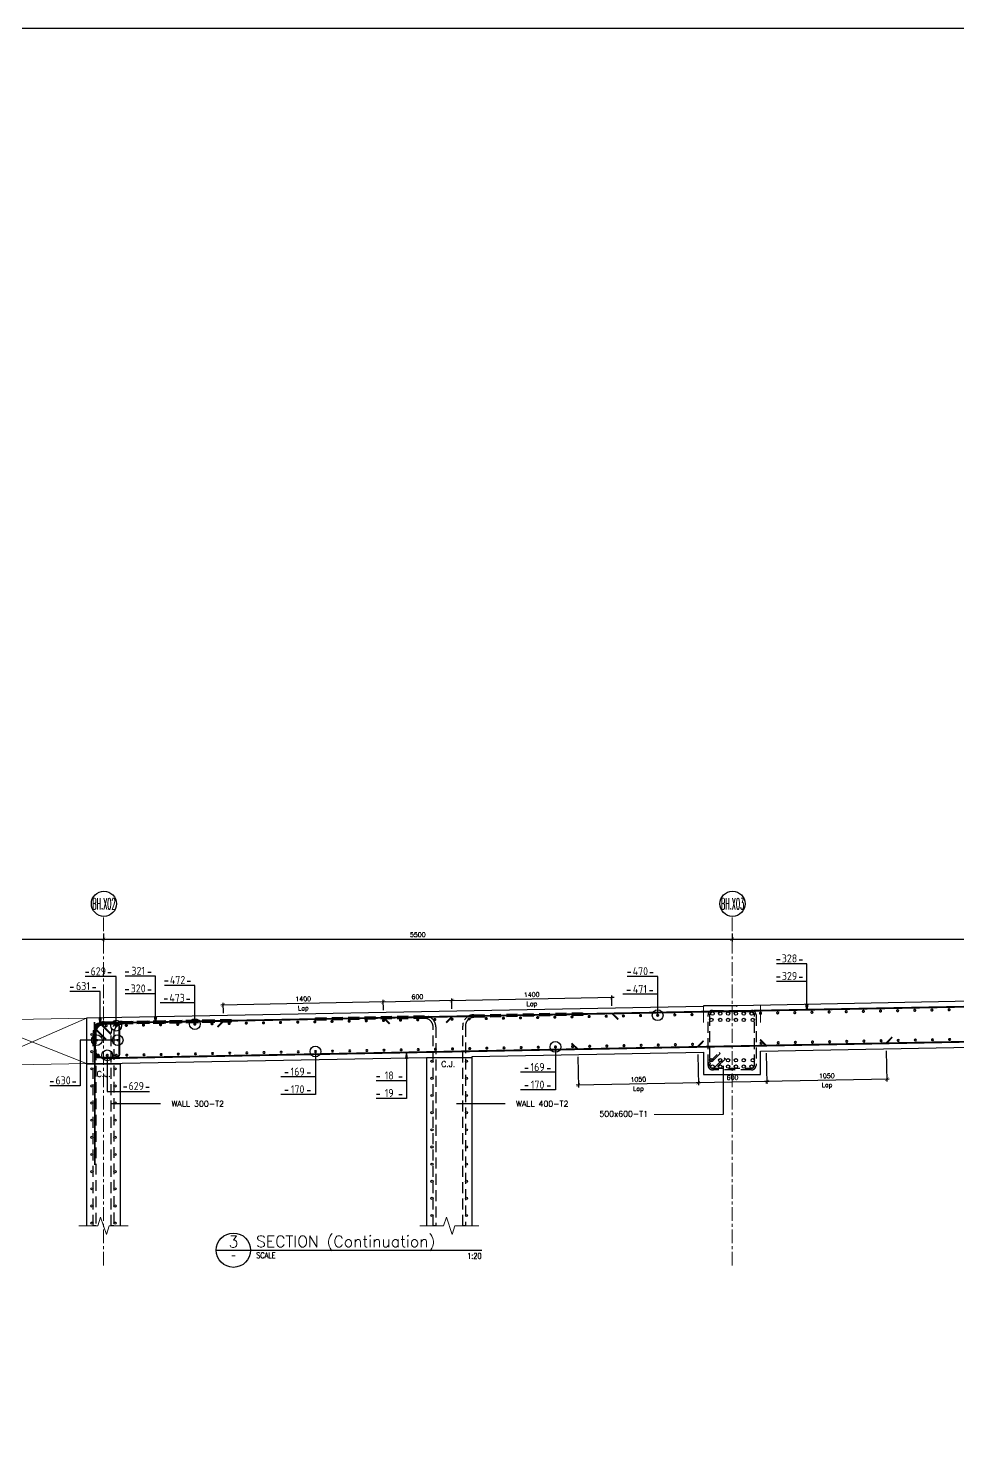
# Model space of a CAD drawing. Extents: x 660761725 to 1323371458, y 2734871439 to 5470067957.
# Drawn here: x 661385036 to 661393172, y 2734883720 to 2734896001 of the extents above; entities that cross this region are included whole.
import ezdxf
from ezdxf.enums import TextEntityAlignment as Align

# ---------------------------------------------------------------- set-up
doc = ezdxf.new("R2010")
doc.units = 0
doc.linetypes.add('AXES', pattern=[1.95, 1.2, -0.25, 0.25, -0.25])
doc.linetypes.add('Hidden', pattern=[714.375, 476.25, -238.125])
for name, color, linetype in [('_MECh-DIM', 7, 'Continuous'), ('S-ASSOCIATETEXT', 7, 'Continuous'), ('S-AXIS', 20, 'AXES'), ('S-RBAR-T12', 151, 'Continuous'), ('S-RBAR-T20', 10, 'Continuous'), ('S-RDIMO', 8, 'Continuous'), ('S-TXT', 3, 'Continuous'), ('S-TXT-B', 7, 'Continuous')]:
    doc.layers.add(name, color=color, linetype=linetype)
doc.layers.add('A-DETL', color=5, linetype='Continuous', lineweight=9, true_color=0x0000ff)
for name, color, linetype, lineweight in [('A-DETL-GENF', 7, 'Continuous', 9), ('A-ROOF', 7, 'Continuous', 15), ('I-WALL', 7, 'Continuous', 15), ('S-ARROW', 8, 'Continuous', 13), ('S-BEAM', 7, 'Continuous', 15), ('S-GRID', 7, 'Continuous', 9)]:
    doc.layers.add(name, color=color, linetype=linetype, lineweight=lineweight)
doc.layers.add('S-C.J', color=1, linetype='ZIGZAG', true_color=0xff0000)
doc.styles.add('ARMACAD', font='isocp.shx')
doc.styles.add('ROMANS', font='romans.shx')
doc.styles.add('ROMANT', font='romant')
doc.linetypes.add('ZIGZAG', pattern='A,0.0001,-0.2,[131,ltypeshp.shx,S=0.2,R=0,X=-0.2,Y=0],-0.4,[131,ltypeshp.shx,S=0.2,R=180,X=0.2,Y=0],-0.2', length=0.8001)
doc.dimstyles.new('S-DIMI-20', dxfattribs={"dimscale": 20, "dimtxt": 2, "dimasz": 1.5, "dimexe": 1, "dimexo": 1, "dimgap": 1, "dimtad": 1, "dimdec": 0, "dimzin": 12, "dimdsep": 46, "dimtxsty": 'ROMANS', "dimblk": 'ARCHTICK', "dimcen": 0.09, "dimdle": 1, "dimclrd": 8, "dimclre": 8, "dimclrt": 4, "dimadec": 0, "dimazin": 3, "dimtfac": 1, "dimtdec": 0, "dimtix": 1, "dimtmove": 1, "dimatfit": 3, "dimtolj": 1, "dimtzin": 0, "dimarcsym": 0})

# ---------------------------------------------------------------- blocks, each defined once
blk = doc.blocks.new('_ARCHTICK')
at = {"color": 0, "linetype": 'ByBlock', "const_width": 0.15}
blk.add_lwpolyline([(-0.5, -0.5), (0.5, 0.5)], dxfattribs=at)
blk = doc.blocks.new('*D1128')
at = {"layer": '_MECh-DIM', "color": 8, "lineweight": -2, "transparency": 16777216}
for p, q in [((661850342, 2734764672), (661855882, 2734764672)), ((661850362, 2734764723), (661850362, 2734764652)), ((661855862, 2734764723), (661855862, 2734764652))]:
    blk.add_line(p, q, dxfattribs=at)
at = {"layer": '_MECh-DIM', "color": 8, "lineweight": -2, "transparency": 16777216, "xscale": 30, "yscale": 30, "zscale": 30, "rotation": 180}
blk.add_blockref('_ARCHTICK', (661850362, 2734764672), dxfattribs=at)
at = {"layer": '_MECh-DIM', "color": 8, "lineweight": -2, "transparency": 16777216, "xscale": 30, "yscale": 30, "zscale": 30}
blk.add_blockref('_ARCHTICK', (661855862, 2734764672), dxfattribs=at)
at = {"layer": '_MECh-DIM', "color": 4, "transparency": 16777216, "insert": (661853112, 2734764712), "char_height": 40, "attachment_point": 5, "style": 'ROMANS'}
blk.add_mtext('\\A1;5500', dxfattribs=at)
blk = doc.blocks.new('*D1129')
at = {"layer": '_MECh-DIM', "color": 8, "lineweight": -2, "transparency": 16777216}
for p, q in [((661855842, 2734764672), (661861382, 2734764672)), ((661855862, 2734764723), (661855862, 2734764652)), ((661861362, 2734764723), (661861362, 2734764652))]:
    blk.add_line(p, q, dxfattribs=at)
at = {"layer": '_MECh-DIM', "color": 8, "lineweight": -2, "transparency": 16777216, "xscale": 30, "yscale": 30, "zscale": 30, "rotation": 180}
blk.add_blockref('_ARCHTICK', (661855862, 2734764672), dxfattribs=at)
at = {"layer": '_MECh-DIM', "color": 8, "lineweight": -2, "transparency": 16777216, "xscale": 30, "yscale": 30, "zscale": 30}
blk.add_blockref('_ARCHTICK', (661861362, 2734764672), dxfattribs=at)
at = {"layer": '_MECh-DIM', "color": 4, "transparency": 16777216, "insert": (661858612, 2734764712), "char_height": 40, "attachment_point": 5, "style": 'ROMANS'}
blk.add_mtext('\\A1;5500', dxfattribs=at)
blk = doc.blocks.new('*D1130')
at = {"layer": '_MECh-DIM', "color": 8, "lineweight": -2, "transparency": 16777216}
for p, q in [((661861342, 2734764672), (661865582, 2734764672)), ((661861362, 2734764723), (661861362, 2734764652)), ((661865562, 2734764723), (661865562, 2734764652))]:
    blk.add_line(p, q, dxfattribs=at)
at = {"layer": '_MECh-DIM', "color": 8, "lineweight": -2, "transparency": 16777216, "xscale": 30, "yscale": 30, "zscale": 30, "rotation": 180}
blk.add_blockref('_ARCHTICK', (661861362, 2734764672), dxfattribs=at)
at = {"layer": '_MECh-DIM', "color": 8, "lineweight": -2, "transparency": 16777216, "xscale": 30, "yscale": 30, "zscale": 30}
blk.add_blockref('_ARCHTICK', (661865562, 2734764672), dxfattribs=at)
at = {"layer": '_MECh-DIM', "color": 4, "transparency": 16777216, "insert": (661863462, 2734764712), "char_height": 40, "attachment_point": 5, "style": 'ROMANS'}
blk.add_mtext('\\A1;4200', dxfattribs=at)
blk = doc.blocks.new('*U1142')
at = {"layer": 'S-AXIS', "color": 3, "linetype": 'Continuous'}
blk.add_circle((0, 5.5), 5.5, dxfattribs=at)
at = {"layer": 'S-AXIS', "color": 3, "linetype": 'Continuous', "ltscale": 0.5, "style": 'ROMANT', "width": 0.4, "flags": 8}
blk.add_attdef('A', text='', height=5, dxfattribs=at).set_placement((0, 5.5), align=Align.MIDDLE_CENTER)
blk = doc.blocks.new('*U1132')
at = {"layer": 'S-TXT', "color": 2}
blk.add_line((-7.5, 0), (7.5, 0), dxfattribs=at)
at = {"layer": 'S-TXT'}
blk.add_circle((0, 0), 7.5, dxfattribs=at)
at = {"layer": 'S-TXT-B', "color": 3}
blk.add_line((7.5, 0), (108.71, 0), dxfattribs=at)
at = {"layer": 'S-TXT', "style": 'ROMANS', "width": 0.75}
blk.add_text('SCALE', height=2.5, dxfattribs=at).set_placement((10, -3.5))
at = {"layer": 'S-TXT', "color": 7, "style": 'ROMANT', "flags": 8}
blk.add_attdef('01', text='', height=5, dxfattribs=at).set_placement((0, 3.75), align=Align.MIDDLE)
blk.add_attdef('SECTION', text='', height=5, dxfattribs=at).set_placement((9.91, -0.17), align=Align.BOTTOM_LEFT)
at = {"layer": 'S-TXT', "style": 'ROMANS', "width": 0.7, "flags": 8}
blk.add_attdef('-', text='', height=2.25, dxfattribs=at).set_placement((0, -2.26), align=Align.MIDDLE)
at = {"layer": 'S-TXT', "style": 'ROMANS', "width": 0.75, "flags": 8}
blk.add_attdef('1:250', text='', height=2.5, dxfattribs=at).set_placement((108.52, -4.5), align=Align.BOTTOM_RIGHT)
blk = doc.blocks.new('*D1063')
at = {"layer": '_MECh-DIM', "color": 8, "lineweight": -2, "transparency": 16777216}
for p, q in [((661391495, 2734887033), (661391500, 2734886765)), ((661392545, 2734887053), (661392550, 2734886785)), ((661392570, 2734886806), (661391480, 2734886785))]:
    blk.add_line(p, q, dxfattribs=at)
at = {"layer": '_MECh-DIM', "color": 8, "lineweight": -2, "transparency": 16777216, "xscale": 30, "yscale": 30, "zscale": 30}
for p, rotation in [((661391500, 2734886785), 181.0919491057883), ((661392550, 2734886805), 1.091949105788315)]:
    blk.add_blockref('_ARCHTICK', p, dxfattribs=dict(at, rotation=rotation))
at = {"layer": '_MECh-DIM', "color": 4, "transparency": 16777216, "char_height": 40, "attachment_point": 5, "rotation": 1.0919, "style": 'ROMANS'}
for s, insert in [('\\A1;1050', (661392024, 2734886835)), ('\\A1;Lap', (661392026, 2734886749))]:
    blk.add_mtext(s, dxfattribs=dict(at, insert=insert))
blk = doc.blocks.new('*D1064')
at = {"layer": '_MECh-DIM', "color": 8, "lineweight": -2, "transparency": 16777216}
for p, q in [((661389846, 2734887001), (661389851, 2734886734)), ((661390896, 2734887021), (661390901, 2734886754)), ((661390920, 2734886774), (661389830, 2734886754))]:
    blk.add_line(p, q, dxfattribs=at)
at = {"layer": '_MECh-DIM', "color": 8, "lineweight": -2, "transparency": 16777216, "xscale": 30, "yscale": 30, "zscale": 30}
for p, rotation in [((661389850, 2734886754), 181.0919491057883), ((661390900, 2734886774), 1.091949105788315)]:
    blk.add_blockref('_ARCHTICK', p, dxfattribs=dict(at, rotation=rotation))
at = {"layer": '_MECh-DIM', "color": 4, "transparency": 16777216, "char_height": 40, "attachment_point": 5, "rotation": 1.0919, "style": 'ROMANS'}
for s, insert in [('\\A1;1050', (661390375, 2734886804)), ('\\A1;Lap', (661390376, 2734886717))]:
    blk.add_mtext(s, dxfattribs=dict(at, insert=insert))
blk = doc.blocks.new('*D1065')
at = {"layer": '_MECh-DIM', "color": 8, "lineweight": -2, "transparency": 16777216}
for p, q in [((661390896, 2734887021), (661390901, 2734886754)), ((661391495, 2734887033), (661391500, 2734886765)), ((661391520, 2734886786), (661390880, 2734886774))]:
    blk.add_line(p, q, dxfattribs=at)
at = {"layer": '_MECh-DIM', "color": 8, "lineweight": -2, "transparency": 16777216, "xscale": 30, "yscale": 30, "zscale": 30}
for p, rotation in [((661390900, 2734886774), 181.0919491057883), ((661391500, 2734886785), 1.091949105788315)]:
    blk.add_blockref('_ARCHTICK', p, dxfattribs=dict(at, rotation=rotation))
at = {"layer": '_MECh-DIM', "color": 4, "transparency": 16777216, "insert": (661391199, 2734886820), "char_height": 40, "attachment_point": 5, "rotation": 1.0919, "style": 'ROMANS'}
blk.add_mtext('\\A1;600', dxfattribs=at)
blk = doc.blocks.new('*D1072')
at = {"layer": '_MECh-DIM', "color": 8, "lineweight": -2, "transparency": 16777216}
for p, q in [((661390163, 2734887520), (661388723, 2734887492)), ((661388744, 2734887421), (661388743, 2734887513)), ((661390144, 2734887448), (661390142, 2734887539))]:
    blk.add_line(p, q, dxfattribs=at)
at = {"layer": '_MECh-DIM', "color": 8, "lineweight": -2, "transparency": 16777216, "xscale": 30, "yscale": 30, "zscale": 30}
for p, rotation in [((661388743, 2734887493), 181.0919307529886), ((661390143, 2734887519), 1.091930752988554)]:
    blk.add_blockref('_ARCHTICK', p, dxfattribs=dict(at, rotation=rotation))
at = {"layer": '_MECh-DIM', "color": 4, "transparency": 16777216, "char_height": 40, "attachment_point": 5, "rotation": 1.0919, "style": 'ROMANS'}
for s, insert in [('\\A1;1400', (661389442, 2734887546)), ('\\A1;Lap', (661389444, 2734887459))]:
    blk.add_mtext(s, dxfattribs=dict(at, insert=insert))
blk = doc.blocks.new('*D1073')
at = {"layer": '_MECh-DIM', "color": 8, "lineweight": -2, "transparency": 16777216}
for p, q in [((661388163, 2734887482), (661386723, 2734887454)), ((661386745, 2734887383), (661386743, 2734887475)), ((661388145, 2734887409), (661388143, 2734887501))]:
    blk.add_line(p, q, dxfattribs=at)
at = {"layer": '_MECh-DIM', "color": 8, "lineweight": -2, "transparency": 16777216, "xscale": 30, "yscale": 30, "zscale": 30}
for p, rotation in [((661386743, 2734887455), 181.0919307529886), ((661388143, 2734887481), 1.091930752988554)]:
    blk.add_blockref('_ARCHTICK', p, dxfattribs=dict(at, rotation=rotation))
at = {"layer": '_MECh-DIM', "color": 4, "transparency": 16777216, "char_height": 40, "attachment_point": 5, "rotation": 1.0919, "style": 'ROMANS'}
for s, insert in [('\\A1;1400', (661387443, 2734887508)), ('\\A1;Lap', (661387444, 2734887421))]:
    blk.add_mtext(s, dxfattribs=dict(at, insert=insert))
blk = doc.blocks.new('*D1074')
at = {"layer": '_MECh-DIM', "color": 8, "lineweight": -2, "transparency": 16777216}
for p, q in [((661388763, 2734887493), (661388123, 2734887481)), ((661388145, 2734887409), (661388143, 2734887501)), ((661388744, 2734887421), (661388743, 2734887513))]:
    blk.add_line(p, q, dxfattribs=at)
at = {"layer": '_MECh-DIM', "color": 8, "lineweight": -2, "transparency": 16777216, "xscale": 30, "yscale": 30, "zscale": 30}
for p, rotation in [((661388143, 2734887481), 181.0919307529886), ((661388743, 2734887493), 1.091930752988554)]:
    blk.add_blockref('_ARCHTICK', p, dxfattribs=dict(at, rotation=rotation))
at = {"layer": '_MECh-DIM', "color": 4, "transparency": 16777216, "insert": (661388442, 2734887527), "char_height": 40, "attachment_point": 5, "rotation": 1.0919, "style": 'ROMANS'}
blk.add_mtext('\\A1;600', dxfattribs=at)
blk = doc.blocks.new('CADF_02')
at = {"color": 0}
blk.add_lwpolyline([(0, 0), (2.5, -0.42), (2.5, 0.42)], close=True, dxfattribs=at)
blk = doc.blocks.new('cadf_11')
for p, q in [((-4.16, 1.17), (-5.64, 1.17)), ((4.16, 1.17), (5.64, 1.17))]:
    blk.add_line(p, q)
at = {"style": 'ARMACAD'}
for tag, p in [('$COM3', (-6.46, -2.82)), ('$COM4', (19.38, -2.81))]:
    blk.add_attdef(tag, text='', height=3.5, dxfattribs=at).set_placement(p, align=Align.BOTTOM_RIGHT)
blk.add_attdef('$REP', text='', height=3.5, dxfattribs=at).set_placement((0, 0), align=Align.CENTER)
blk = doc.blocks.new('Power is not my goal… it is but a means to weave the tale.')
at = {"layer": 'A-DETL', "color": 8, "linetype": 'Hidden'}
for p, q in [((661861111.5, 2734764079.3), (661861111.5, 2734764084.8)), ((661861111.5, 2734764084.8), (661861111.5, 2734764073.7)), ((661861402.4, 2734764090.4), (661861402.5, 2734764079.3))]:
    blk.add_line(p, q, dxfattribs=at)
at = {"layer": 'A-DETL', "color": 8}
for p, q in [((661861111.5, 2734764084.8), (661861111.5, 2734763944.8)), ((661861611.5, 2734763944.8), (661861611.5, 2734764094.4))]:
    blk.add_line(p, q, dxfattribs=at)
at = {"layer": 'A-DETL', "color": 8, "lineweight": 18}
for p, q in [((661854752.2, 2734763964.1), (661855712.2, 2734763980.9)), ((661854752.2, 2734763964.1), (661855712.2, 2734763583.7)), ((661855712.2, 2734763980.9), (661854760.9, 2734763567.1)), ((661855712.2, 2734763583.7), (661854760.9, 2734763567.1))]:
    blk.add_line(p, q, dxfattribs=at)
at = {"layer": 'A-DETL-GENF', "color": 8}
for p, q in [((661855837.2, 2734762239.5), (661855812.2, 2734762164.5)), ((661855887.2, 2734762089.5), (661855837.2, 2734762239.5)), ((661858862.2, 2734762239.5), (661858837.2, 2734762164.5)), ((661858912.2, 2734762089.5), (661858862.2, 2734762239.5)), ((661855812.2, 2734762164.5), (661855647.6, 2734762164.5)), ((661855912.2, 2734762164.5), (661855887.2, 2734762089.5)), ((661856076.7, 2734762164.5), (661855912.2, 2734762164.5)), ((661858837.2, 2734762164.5), (661858628.6, 2734762164.5)), ((661858937.2, 2734762164.5), (661858912.2, 2734762089.5)), ((661859145.8, 2734762164.5), (661858937.2, 2734762164.5))]:
    blk.add_line(p, q, dxfattribs=at)
at = {"layer": 'A-ROOF', "color": 8, "lineweight": 25}
for p, q in [((661869511.7, 2734764244.9), (661861402.4, 2734764090.4)), ((661861111.5, 2734764084.8), (661855712.2, 2734763981.9)), ((661855712.2, 2734763981.9), (661855712.2, 2734763581.4)), ((661861611.5, 2734763693.9), (661869511.7, 2734763844.5)), ((661859087.2, 2734763645.8), (661861111.5, 2734763684.4)), ((661855712.2, 2734763581.4), (661858687.2, 2734763638.2))]:
    blk.add_line(p, q, dxfattribs=at)
at = {"layer": 'I-WALL', "color": 8, "lineweight": 25}
for p, q in [((661856012.2, 2734763581.4), (661855712.2, 2734763581.4)), ((661855712.2, 2734763581.4), (661855712.2, 2734762164.5)), ((661856012.2, 2734762164.5), (661856012.2, 2734763581.4)), ((661858687.2, 2734763638.2), (661858687.2, 2734762164.5)), ((661859087.2, 2734762164.5), (661859087.2, 2734763645.8))]:
    blk.add_line(p, q, dxfattribs=at)
at = {"layer": 'S-ARROW'}
blk.add_lwpolyline([(661861284.7, 2734763138), (661860679.9, 2734763138)], dxfattribs=at)
at = {"layer": 'S-BEAM', "color": 8, "lineweight": 25}
for p, q in [((661861402.4, 2734764090.4), (661861111.5, 2734764090.4)), ((661861111.5, 2734764090.4), (661861111.5, 2734764084.8)), ((661861111.5, 2734763684.4), (661861111.5, 2734763489.8)), ((661861611.5, 2734763489.8), (661861611.5, 2734763693.9)), ((661861111.5, 2734763489.8), (661861611.5, 2734763489.8))]:
    blk.add_line(p, q, dxfattribs=at)
at = {"layer": 'S-C.J', "ltscale": 60}
for points in [[(661855712.2, 2734763581.4), (661856012.2, 2734763581.4)], [(661858687.2, 2734763638.2), (661859087.2, 2734763638.2)]]:
    blk.add_lwpolyline(points, dxfattribs=at)
at = {"layer": 'S-GRID', "color": 8, "linetype": 'AXES', "lineweight": 13, "ltscale": 100}
for p, q in [((661855862.2, 2734761817.2), (661855862.2, 2734764872.4)), ((661861362.2, 2734761817.2), (661861362.2, 2734764872.4))]:
    blk.add_line(p, q, dxfattribs=at)
ref = blk.add_blockref('*U1142', (661855865.8, 2734764872.4), dxfattribs=dict(at, xscale=20, yscale=20, zscale=20))
ref.add_attrib('A', 'BH.X02', dxfattribs={"layer": 'S-AXIS', "color": 3, "linetype": 'Continuous', "ltscale": 0.5, "height": 100, "style": 'ROMANT', "width": 0.4}).set_placement((661855865.8, 2734764982.4), align=Align.MIDDLE_CENTER)
ref = blk.add_blockref('*U1142', (661861365.8, 2734764872.4), dxfattribs=dict(at, xscale=20, yscale=20, zscale=20))
ref.add_attrib('A', 'BH.X03', dxfattribs={"layer": 'S-AXIS', "color": 3, "linetype": 'Continuous', "ltscale": 0.5, "height": 100, "style": 'ROMANT', "width": 0.4}).set_placement((661861365.8, 2734764982.4), align=Align.MIDDLE_CENTER)
at = {"layer": 'S-TXT'}
ref = blk.add_blockref('*U1132', (661856999.1, 2734761951.8), dxfattribs=dict(at, xscale=20, yscale=20, zscale=20))
ref.add_attrib('1:250', '1:20', dxfattribs={"height": 50, "style": 'ROMANS', "width": 0.75}).set_placement((661859169.5, 2734761861.8), align=Align.BOTTOM_RIGHT)
ref.add_attrib('-', '-', dxfattribs={"height": 45, "style": 'ROMANS', "width": 0.7}).set_placement((661856999.1, 2734761906.5), align=Align.MIDDLE)
ref.add_attrib('SECTION', 'SECTION (Continuation)', dxfattribs={"color": 7, "height": 100, "style": 'ROMANT'}).set_placement((661857197.3, 2734761948.5), align=Align.BOTTOM_LEFT)
ref.add_attrib('01', '3', dxfattribs={"color": 7, "height": 100, "style": 'ROMANT'}).set_placement((661856999.1, 2734762026.8), align=Align.MIDDLE)
at = {"layer": 'S-TXT', "char_height": 50, "width": 86.194, "attachment_point": 3, "style": 'ROMANS'}
for insert in [(661858939, 2734763604.4), (661855924, 2734763518.2)]:
    blk.add_mtext('\\pi-150,l150,t150;C.J.', dxfattribs=dict(at, insert=insert))
at = {"layer": 'S-TXT', "char_height": 50, "style": 'ROMANS'}
for s, insert, attachment_point in [('WALL 300-T2', (661856916, 2734763257.6), 3), ('WALL 400-T2', (661859930, 2734763257.6), 3), ('500x600-T1', (661860200.7, 2734763169.4), 1)]:
    blk.add_mtext(s, dxfattribs=dict(at, insert=insert, attachment_point=attachment_point))
at = {"layer": '_MECh-DIM', "color": 8}
for base, p1, p2, picture, middle in [((661855862.2, 2734764671.9), (661850362.2, 2734764742.6), (661855862.2, 2734764742.6), '*D1128', (661853112.2, 2734764711.9)), ((661861362.2, 2734764671.9), (661855862.2, 2734764742.6), (661861362.2, 2734764742.6), '*D1129', (661858612.2, 2734764711.9)), ((661865562.2, 2734764671.9), (661861362.2, 2734764742.6), (661865562.2, 2734764742.6), '*D1130', (661863462.2, 2734764711.9))]:
    dim = blk.add_linear_dim(base=base, p1=p1, p2=p2, dimstyle='S-DIMI-20', dxfattribs=at)
    dim.commit()
    dim.dimension.update_dxf_attribs({"geometry": picture, "text_midpoint": middle})
at = {"layer": 'S-ARROW'}
for points in [[(661861284.7, 2734763564), (661861284.7, 2734763138)], [(661855935.8, 2734763235.5), (661856361.8, 2734763235.5)], [(661858949.8, 2734763235.5), (661859375.8, 2734763235.5)]]:
    blk.add_leader(points, dimstyle='S-DIMI-20', override={"dimgap": 1, "dimtad": 0}, dxfattribs=at)

msp = doc.modelspace()

# ---------------------------------------------------------------- linework, layer by layer
msp.add_lwpolyline([(661306114.56502104, 2734896001), (661439313.56502104, 2734896001), (661439313.56502104, 2734871439), (661306114.56502104, 2734871439)], close=True)
at = {"layer": 'S-RBAR-T12', "linetype": 'Continuous', "const_width": 16}
msp.add_lwpolyline([(661385716.90619242, 2734887153.41337395), (661385632.0533787, 2734887238.26618814, -0.6681786379), (661385654.68079567, 2734887292.89360523), (661385802.68079567, 2734887292.89360523, -0.4142135624), (661385834.68079567, 2734887260.89360523), (661385834.68079567, 2734887026.89360523, -0.4142135624), (661385802.68079567, 2734886994.89360523), (661385654.68079567, 2734886994.89360523, -0.4142135624), (661385622.68079567, 2734887026.89360523), (661385622.68079567, 2734887260.89360523, -0.6681786379), (661385677.30821276, 2734887283.52102184), (661385762.16102648, 2734887198.66820908)], format="xyb", dxfattribs=at)
at = {"layer": 'S-RBAR-T12', "const_width": 16}
for points in [[(661385640.93143165, 2734887147.20860577, -1), (661385633.93143165, 2734887147.20860577, -1)], [(661385816.43015981, 2734887147.20860577, 1), (661385823.43015981, 2734887147.20860577, 1)]]:
    msp.add_lwpolyline(points, format="xyb", close=True, dxfattribs=at)
at = {"layer": 'S-RBAR-T20', "const_width": 16}
for points in [[(661385619.44591308, 2734886056.09226179), (661385619.44591284, 2734887209.45182085, -0.4086425269), (661385704.54272282, 2734887296.18606806), (661401025.72584665, 2734887588.21404791)], [(661385616.50310802, 2734887306.26626205), (661385616.50310802, 2734887079.03585005, 0.4198066395), (661385707.96347165, 2734886989.30214882), (661401025.72584665, 2734887281.26264381)]]:
    msp.add_lwpolyline(points, format="xyb", dxfattribs=at)
for points in [[(661387989.09318113, 2734887316.3377018, 1), (661388000.84318113, 2734887316.3377018, 1)], [(661388139.0659411, 2734887319.19624281, 1), (661388150.8159411, 2734887319.19624281, 1)], [(661388289.03870118, 2734887322.05478382, 1), (661388300.78870118, 2734887322.05478382, 1)], [(661388439.01146114, 2734887324.91332483, 1), (661388450.76146114, 2734887324.91332483, 1)], [(661388588.9842211, 2734887327.77186489, 1), (661388600.7342211, 2734887327.77186489, 1)], [(661388738.95698118, 2734887330.6304059, 1), (661388750.70698118, 2734887330.6304059, 1)], [(661388888.92974114, 2734887333.48894691, 1), (661388900.67974114, 2734887333.48894691, 1)], [(661389038.90250123, 2734887336.34748793, 1), (661389050.65250123, 2734887336.34748793, 1)], [(661389188.87526119, 2734887339.20602894, 1), (661389200.62526119, 2734887339.20602894, 1)], [(661389338.84802115, 2734887342.06456995, 1), (661389350.59802115, 2734887342.06456995, 1)], [(661389488.82078123, 2734887344.92311096, 1), (661389500.57078123, 2734887344.92311096, 1)], [(661389638.79354119, 2734887347.78165197, 1), (661389650.54354119, 2734887347.78165197, 1)], [(661389788.76630116, 2734887350.64019299, 1), (661389800.51630116, 2734887350.64019299, 1)], [(661389938.73906124, 2734887353.498734, 1), (661389950.48906124, 2734887353.498734, 1)], [(661390088.7118212, 2734887356.35727501, 1), (661390100.4618212, 2734887356.35727501, 1)], [(661390238.68458128, 2734887359.21581602, 1), (661390250.43458128, 2734887359.21581602, 1)], [(661390388.65734124, 2734887362.07435608, 1), (661390400.40734124, 2734887362.07435608, 1)], [(661390538.6301012, 2734887364.93289709, 1), (661390550.3801012, 2734887364.93289709, 1)], [(661390688.60286129, 2734887367.7914381, 1), (661390700.35286129, 2734887367.7914381, 1)], [(661390838.57562125, 2734887370.64997911, 1), (661390850.32562125, 2734887370.64997911, 1)], [(661391438.46666121, 2734887382.08414316, 1), (661391450.21666121, 2734887382.08414316, 1)], [(661391588.4394213, 2734887384.94268322, 1), (661391600.1894213, 2734887384.94268322, 1)], [(661391738.41218126, 2734887387.80122423, 1), (661391750.16218126, 2734887387.80122423, 1)], [(661391888.38494134, 2734887390.65976477, 1), (661391900.13494134, 2734887390.65976477, 1)], [(661392038.3577013, 2734887393.51830578, 1), (661392050.1077013, 2734887393.51830578, 1)], [(661392188.33046126, 2734887396.37684679, 1), (661392200.08046126, 2734887396.37684679, 1)], [(661392338.30322134, 2734887399.2353878, 1), (661392350.05322134, 2734887399.2353878, 1)], [(661392488.27598131, 2734887402.09392881, 1), (661392500.02598131, 2734887402.09392881, 1)], [(661392638.24874127, 2734887404.95246983, 1), (661392649.99874127, 2734887404.95246983, 1)], [(661392788.22150135, 2734887407.81100988, 1), (661392799.97150135, 2734887407.81100988, 1)], [(661392938.19426131, 2734887410.6695509, 1), (661392949.94426131, 2734887410.6695509, 1)], [(661393088.16702139, 2734887413.52809191, 1), (661393099.91702139, 2734887413.52809191, 1)], [(661385889.47454107, 2734887276.31813002, 1), (661385901.22454107, 2734887276.31813002, 1)], [(661386039.44730103, 2734887279.17667007, 1), (661386051.19730103, 2734887279.17667007, 1)], [(661386189.42006099, 2734887282.03521109, 1), (661386201.17006099, 2734887282.03521109, 1)], [(661386339.39282107, 2734887284.8937521, 1), (661386351.14282107, 2734887284.8937521, 1)], [(661386489.36558104, 2734887287.75229311, 1), (661386501.11558104, 2734887287.75229311, 1)], [(661386639.33834112, 2734887290.61083412, 1), (661386651.08834112, 2734887290.61083412, 1)], [(661386789.31110108, 2734887293.46937513, 1), (661386801.06110108, 2734887293.46937513, 1)], [(661386939.28386104, 2734887296.32791615, 1), (661386951.03386104, 2734887296.32791615, 1)], [(661387089.25662112, 2734887299.18645716, 1), (661387101.00662112, 2734887299.18645716, 1)], [(661387239.22938108, 2734887302.04499722, 1), (661387250.97938108, 2734887302.04499722, 1)], [(661387389.20214105, 2734887304.90353823, 1), (661387400.95214105, 2734887304.90353823, 1)], [(661387539.17490113, 2734887307.76207876, 1), (661387550.92490113, 2734887307.76207876, 1)], [(661387689.14766109, 2734887310.62061977, 1), (661387700.89766109, 2734887310.62061977, 1)], [(661387839.12042117, 2734887313.47916079, 1), (661387850.87042117, 2734887313.47916079, 1)], [(661388743.9140836, 2734887070.55755186, -1), (661388755.65554917, 2734887071.00531006, -1)], [(661388893.88684356, 2734887073.41609287, -1), (661388905.62830913, 2734887073.86385107, -1)], [(661389043.85960364, 2734887076.27463388, -1), (661389055.60106921, 2734887076.72239208, -1)], [(661389193.83236361, 2734887079.1331749, -1), (661389205.57382917, 2734887079.58093214, -1)], [(661389343.80512357, 2734887081.99171591, -1), (661389355.54658914, 2734887082.43947315, -1)], [(661389493.77788365, 2734887084.85025692, -1), (661389505.51934922, 2734887085.29801416, -1)], [(661389643.75064361, 2734887087.70879793, -1), (661389655.49210918, 2734887088.15655518, -1)], [(661389793.72340357, 2734887090.56733799, -1), (661389805.46486914, 2734887091.01509619, -1)], [(661389943.69616365, 2734887093.425879, -1), (661389955.43762922, 2734887093.8736372, -1)], [(661390093.66892362, 2734887096.28442001, -1), (661390105.41038918, 2734887096.73217821, -1)], [(661390243.6416837, 2734887099.14296198, -1), (661390255.38314927, 2734887099.59071922, -1)], [(661390393.61444366, 2734887102.00150204, -1), (661390405.35590923, 2734887102.4492588, -1)], [(661390543.58720362, 2734887104.86004305, -1), (661390555.32866919, 2734887105.30779982, -1)], [(661390693.5599637, 2734887107.71858406, -1), (661390705.30142927, 2734887108.16634083, -1)], [(661390843.53272367, 2734887110.57712507, -1), (661390855.27418923, 2734887111.02488184, -1)], [(661391443.42376363, 2734887122.01128912, -1), (661391455.1652292, 2734887122.45904589, -1)], [(661391593.39652371, 2734887124.86982918, -1), (661391605.13798928, 2734887125.31758595, -1)], [(661391743.36928368, 2734887127.72837019, -1), (661391755.11074924, 2734887128.17612696, -1)], [(661391893.34204376, 2734887130.5869112, -1), (661391905.08350933, 2734887131.03466797, -1)], [(661392043.31480372, 2734887133.44545221, -1), (661392055.05626929, 2734887133.89320898, -1)], [(661392193.28756368, 2734887136.30399323, -1), (661392205.02902925, 2734887136.75174999, -1)], [(661392343.26032376, 2734887139.16253424, -1), (661392355.00178933, 2734887139.610291, -1)], [(661392493.23308372, 2734887142.02107477, -1), (661392504.97454929, 2734887142.46883202, -1)], [(661392643.20584369, 2734887144.87961578, -1), (661392654.94730926, 2734887145.32737303, -1)], [(661392793.17860377, 2734887147.73815584, -1), (661392804.92006934, 2734887148.18591404, -1)], [(661392943.15136373, 2734887150.59669685, -1), (661392954.8928293, 2734887151.04445505, -1)], [(661393093.12412381, 2734887153.45523787, -1), (661393104.86558938, 2734887153.90299606, -1)], [(661385894.43164349, 2734887016.24527502, -1), (661385906.17310905, 2734887016.69303322, -1)], [(661386044.40440345, 2734887019.10381603, -1), (661386056.14586902, 2734887019.5515728, -1)], [(661386194.37716341, 2734887021.96235704, -1), (661386206.11862898, 2734887022.41011381, -1)], [(661386344.34992349, 2734887024.82089806, -1), (661386356.09138906, 2734887025.26865482, -1)], [(661386494.32268345, 2734887027.67943907, -1), (661386506.06414902, 2734887028.12719584, -1)], [(661386644.29544353, 2734887030.53798008, -1), (661386656.0369091, 2734887030.98573685, -1)], [(661386794.2682035, 2734887033.39652109, -1), (661386806.00966907, 2734887033.84427786, -1)], [(661386944.24096346, 2734887036.2550621, -1), (661386955.98242903, 2734887036.70281887, -1)], [(661387094.21372354, 2734887039.11360312, -1), (661387105.95518911, 2734887039.56135988, -1)], [(661387244.1864835, 2734887041.97214317, -1), (661387255.92794907, 2734887042.41989994, -1)], [(661387394.15924346, 2734887044.83068419, -1), (661387405.90070903, 2734887045.27844095, -1)], [(661387544.13200355, 2734887047.6892252, -1), (661387555.87346911, 2734887048.13698196, -1)], [(661387694.10476351, 2734887050.54776621, -1), (661387705.84622908, 2734887050.99552298, -1)], [(661387844.07752359, 2734887053.40630722, -1), (661387855.81898916, 2734887053.85406399, -1)], [(661387994.05028355, 2734887056.26484823, -1), (661388005.79174912, 2734887056.712605, -1)], [(661388144.02304351, 2734887059.12338877, -1), (661388155.76450908, 2734887059.57114601, -1)], [(661388293.99580359, 2734887061.98192978, -1), (661388305.73726916, 2734887062.42968702, -1)], [(661388443.96856356, 2734887064.84047079, -1), (661388455.71002913, 2734887065.28822803, -1)], [(661388593.94132352, 2734887067.69901085, -1), (661388605.68278909, 2734887068.14676905, -1)]]:
    msp.add_lwpolyline(points, format="xyb", close=True, dxfattribs=at)
for points in [[(661388145.7826333, 2734887342.71761084), (661388199.96075082, 2734887290.56618214)], [(661388745.67362285, 2734887354.15179491), (661388693.52219284, 2734887299.97367811)], [(661390145.41953397, 2734887380.831563), (661390199.59765148, 2734887328.68013287)], [(661386746.03692639, 2734887316.037848), (661386693.88549638, 2734887261.8597312)], [(661389844.42578793, 2734887068.14126587), (661389790.24767077, 2734887120.292696)], [(661390894.23496151, 2734887088.15108681), (661390946.38639128, 2734887142.32920408)], [(661391494.12604547, 2734887099.58527184), (661391439.94792807, 2734887151.73670197)], [(661392543.93542218, 2734887119.59509706), (661392596.08685207, 2734887173.77321291)]]:
    msp.add_lwpolyline(points, dxfattribs=at)
at = {"layer": 'S-RBAR-T20', "linetype": 'Continuous', "const_width": 16}
for points in [[(661385644.35323095, 2734887273.91815376, 1), (661385656.10323095, 2734887273.91815376, 1)], [(661385712.89056921, 2734887273.90022707, 1), (661385724.64056921, 2734887273.90022707, 1)], [(661385801.50665128, 2734887273.91815376, 1), (661385813.25665128, 2734887273.91815376, 1)], [(661385644.35323095, 2734887014.59840202, -1), (661385656.10323095, 2734887014.59840202, -1)], [(661385722.80579567, 2734887014.39557505, -1), (661385734.55579567, 2734887014.39557505, -1)], [(661385801.50665128, 2734887014.59840202, -1), (661385813.25665128, 2734887014.59840202, -1)]]:
    msp.add_lwpolyline(points, format="xyb", close=True, dxfattribs=at)
at = {"layer": 'S-RDIMO'}
for p, q in [((661386151.00579751, 2734887706.84136009), (661385884.60700369, 2734887706.84136009)), ((661386151.00579751, 2734887304.69583511), (661386151.00579751, 2734887706.84136009)), ((661390544.5051012, 2734887703.70499897), (661390278.10630739, 2734887703.70499897)), ((661390544.5051012, 2734887364.93289709), (661390544.5051012, 2734887703.70499897)), ((661391849.61281443, 2734887815.45912695), (661391583.21402061, 2734887815.45912695)), ((661391849.61281443, 2734887413.31360197), (661391849.61281443, 2734887815.45912695)), ((661386495.24058104, 2734887626.52439499), (661386228.84178722, 2734887626.52439499)), ((661386495.24058104, 2734887287.75229311), (661386495.24058104, 2734887626.52439499)), ((661391849.61281443, 2734887661.45912695), (661391583.21402061, 2734887661.45912695)), ((661385667.54272282, 2734887573.33159304), (661385401.143929, 2734887573.33159304)), ((661385667.54272282, 2734887296.18606806), (661385667.54272282, 2734887573.33159304)), ((661386151.00579751, 2734887552.84136009), (661385884.60700369, 2734887552.84136009)), ((661386495.24058104, 2734887472.52439499), (661386191.31948888, 2734887472.52439499)), ((661386495.24058104, 2734887472.52439499), (661386191.31948888, 2734887472.52439499)), ((661390544.5051012, 2734887549.70499897), (661390240.58400905, 2734887549.70499897)), ((661390544.5051012, 2734887549.70499897), (661390240.58400905, 2734887549.70499897)), ((661389649.62137628, 2734887087.93267584), (661389649.62137628, 2734886712.96085787)), ((661387550.00273645, 2734887047.91310406), (661387550.00273645, 2734886672.94128609)), ((661388347.36958015, 2734887039.60990906), (661388347.36958015, 2734886637.46438408)), ((661389649.62137628, 2734886866.96085787), (661389345.70028412, 2734886866.96085787)), ((661389649.62137628, 2734886866.96085787), (661389345.70028412, 2734886866.96085787)), ((661387550.00273645, 2734886826.94128609), (661387246.0816443, 2734886826.94128609)), ((661387550.00273645, 2734886826.94128609), (661387246.0816443, 2734886826.94128609)), ((661388347.36958015, 2734886791.46438408), (661388080.97078633, 2734886791.46438408)), ((661387550.00273645, 2734886672.94128609), (661387246.0816443, 2734886672.94128609)), ((661387550.00273645, 2734886672.94128609), (661387246.0816443, 2734886672.94128609)), ((661388347.36958015, 2734886637.46438408), (661388080.97078633, 2734886637.46438408)), ((661389649.62137628, 2734886712.96085787), (661389345.70028412, 2734886712.96085787)), ((661389649.62137628, 2734886712.96085787), (661389345.70028412, 2734886712.96085787))]:
    msp.add_line(p, q, dxfattribs=at)
for points in [[(661385807.38165128, 2734887273.91815376), (661385807.38165128, 2734887702.67820787), (661385535.49209011, 2734887702.67820787)], [(661385819.93015981, 2734887147.20860577), (661385490.33866978, 2734887147.20860577), (661385490.33866978, 2734886748.67820787), (661385227.33866978, 2734886748.67820787)], [(661385728.68079567, 2734887014.39557505), (661385728.68079567, 2734886699.1868), (661386097.25389624, 2734886699.1868)]]:
    msp.add_lwpolyline(points, dxfattribs=at)
at = {"layer": 'S-RDIMO', "linetype": 'Hidden', "ltscale": 0.2}
for points in [[(661388603.25308633, 2734885522.51722717), (661388579.75308633, 2734885522.51722717), (661388579.75308585, 2734887262.79331923, 0.4198066395), (661388503.32381272, 2734887337.77969885), (661387551.99660575, 2734887319.64698696), (661387551.54876673, 2734887343.14272022), (661388502.8759737, 2734887361.27543211, -0.4198066395), (661388603.25308585, 2734887262.79331923)], [(661388861.75308633, 2734885522.51722717), (661388838.25308633, 2734885522.51722717), (661388838.25308633, 2734887271.02742815, -0.408642518), (661388934.87597418, 2734887369.50954103), (661389888.06240559, 2734887387.67769098), (661389888.51024461, 2734887364.1819582), (661388935.3238132, 2734887346.01380777, 0.408642518), (661388861.75308633, 2734887271.02742815)], [(661391081.34599614, 2734887039.21235609), (661391091.24549103, 2734887029.31286001), (661391006.39267683, 2734886944.46004677, 0.6681786379), (661391024.070346, 2734886901.7823782), (661391366.07034659, 2734886901.78237486, 0.4142135624), (661391391.07034683, 2734886926.78234911), (661391391.06874812, 2734887368.89097214, 0.4142135624), (661391366.06874835, 2734887393.89099789), (661391024.06874776, 2734887393.89100122, 0.4142135624), (661390999.06874752, 2734887368.89102602), (661390999.07034624, 2734886926.78240299, 0.6681786379), (661391041.74808013, 2734886909.10477209), (661391126.60058677, 2734886993.95789289), (661391136.50011742, 2734886984.05843401), (661391051.64761078, 2734886899.20531321, -0.6681786379), (661390985.07034624, 2734886926.78235292), (661390985.06874752, 2734887368.89097595, -0.4142135624), (661391024.06874776, 2734887407.89100122), (661391366.06874835, 2734887407.89099789, -0.4142135624), (661391405.06874812, 2734887368.89102316), (661391405.07034683, 2734886926.78240013, -0.4142135624), (661391366.07034659, 2734886887.78237486), (661391024.070346, 2734886887.7823782, -0.6681786379), (661390996.49318194, 2734886954.35954189)], [(661385628.25308597, 2734885522.51722717), (661385604.75308597, 2734885522.51722717), (661385604.75310707, 2734887209.39550591, -0.4086425145), (661385701.3759948, 2734887307.87761784), (661386654.5624274, 2734887326.04576921), (661386655.01026642, 2734887302.55003595), (661385701.82383382, 2734887284.38188601, 0.4086425145), (661385628.25310707, 2734887209.39550591)], [(661385786.75308633, 2734885522.51722717), (661385763.25308633, 2734885522.51722717), (661385763.25308633, 2734887212.41658592, -0.4086425181), (661385859.87597418, 2734887310.89869881), (661386813.06240559, 2734887329.0668478), (661386813.51024461, 2734887305.57111597), (661385860.3238132, 2734887287.40296602, 0.4086425181), (661385786.75308633, 2734887212.41658592)]]:
    msp.add_lwpolyline(points, format="xyb", close=True, dxfattribs=at)
at = {"layer": 'S-RDIMO', "color": 3}
for centre in [(661386495.24058104, 2734887287.75229311), (661390544.5051012, 2734887364.93289709), (661385807.38165128, 2734887273.91815376), (661385637.43143165, 2734887147.20860577), (661385819.93015981, 2734887147.20860577), (661387550.00273645, 2734887047.91310406), (661389649.62137628, 2734887087.93267584), (661385728.68079567, 2734887014.39557505)]:
    msp.add_circle(centre, 47.17419314, dxfattribs=at)
at = {"layer": 'S-RDIMO'}
for centre, radius in [((661391013.8189075, 2734887324.64096308), 14.75), ((661391024.06931901, 2734887379.14099979), 14.75), ((661391092.4695245, 2734887379.14099979), 14.75), ((661391092.4695245, 2734887324.64099979), 14.75), ((661391160.86973, 2734887379.14099979), 14.75), ((661391160.86973, 2734887324.64099979), 14.75), ((661391229.26993561, 2734887379.14099979), 14.75), ((661391229.26993561, 2734887324.64099979), 14.75), ((661391297.6701411, 2734887379.14099979), 14.75), ((661391297.6701411, 2734887324.64099979), 14.75), ((661391366.07034659, 2734887379.14099979), 14.75), ((661391376.3189081, 2734887324.64103699), 14.75), ((661385595.25310564, 2734887196.87541914), 9.5), ((661385595.25310564, 2734887046.87541914), 9.5), ((661388570.25308597, 2734886962.80517006), 9.5), ((661388871.25308669, 2734886962.80517006), 9.5), ((661391013.8189075, 2734886971.03233814), 14.75), ((661391092.4695245, 2734886971.03237486), 14.75), ((661391160.86973, 2734886971.03237486), 14.75), ((661391229.26993561, 2734886971.03237486), 14.75), ((661391297.6701411, 2734886971.03237486), 14.75), ((661391376.3189081, 2734886971.03241205), 14.75), ((661385595.25310564, 2734886896.87541914), 9.5), ((661385796.25306702, 2734886896.87541914), 9.5), ((661391024.06931901, 2734886916.53237486), 14.75), ((661391092.4695245, 2734886916.53237486), 14.75), ((661391160.86973, 2734886916.53237486), 14.75), ((661391229.26993561, 2734886916.53237486), 14.75), ((661391297.6701411, 2734886916.53237486), 14.75), ((661391366.07034659, 2734886916.53237486), 14.75), ((661385595.25310564, 2734886746.87541914), 9.5), ((661385796.25306702, 2734886746.87541914), 9.5), ((661388570.25308597, 2734886812.80517006), 9.5), ((661388871.25308669, 2734886812.80517006), 9.5), ((661385595.25310564, 2734886596.87541914), 9.5), ((661385796.25306702, 2734886596.87541914), 9.5), ((661388570.25308597, 2734886662.80517006), 9.5), ((661388871.25308669, 2734886662.80517006), 9.5), ((661388570.25308597, 2734886512.80517006), 9.5), ((661388871.25308669, 2734886512.80517006), 9.5), ((661385595.25310564, 2734886446.87541914), 9.5), ((661385796.25306702, 2734886446.87541914), 9.5), ((661388570.25308597, 2734886362.80517006), 9.5), ((661388871.25308669, 2734886362.80517006), 9.5), ((661385595.25310564, 2734886296.87541914), 9.5), ((661385796.25306702, 2734886296.87541914), 9.5), ((661385595.25310564, 2734886146.87541914), 9.5), ((661385796.25306702, 2734886146.87541914), 9.5), ((661388570.25308597, 2734886212.80517006), 9.5), ((661388871.25308669, 2734886212.80517006), 9.5), ((661385595.25310564, 2734885996.87541914), 9.5), ((661385796.25306702, 2734885996.87541914), 9.5), ((661388570.25308597, 2734886062.80517006), 9.5), ((661388871.25308669, 2734886062.80517006), 9.5), ((661385595.25310564, 2734885846.87541914), 9.5), ((661385796.25306702, 2734885846.87541914), 9.5), ((661388570.25308597, 2734885912.80517006), 9.5), ((661388871.25308669, 2734885912.80517006), 9.5), ((661388570.25308597, 2734885762.80517006), 9.5), ((661388871.25308669, 2734885762.80517006), 9.5), ((661385595.25310564, 2734885696.87541914), 9.5), ((661385796.25306702, 2734885696.87541914), 9.5), ((661388570.25308597, 2734885612.80517006), 9.5), ((661388871.25308669, 2734885612.80517006), 9.5), ((661385595.25310564, 2734885546.87541914), 9.5), ((661385796.25306702, 2734885546.87541914), 9.5)]:
    msp.add_circle(centre, radius, dxfattribs=at)

# ---------------------------------------------------------------- block references
at = {"layer": 'S-ASSOCIATETEXT'}
ref = msp.add_blockref('cadf_11', (661391698.02448845, 2734887827.41746616), dxfattribs=dict(at, xscale=20, yscale=20, zscale=20))
ref.add_attrib('$REP', '328', dxfattribs={"height": 70, "style": 'ARMACAD', "flags": 2}).set_placement((661391698.02448845, 2734887827.41746616), align=Align.CENTER)
ref = msp.add_blockref('cadf_11', (661385650.30255795, 2734887714.63654804), dxfattribs=dict(at, xscale=20, yscale=20, zscale=20))
ref.add_attrib('$REP', '629', dxfattribs={"height": 70, "style": 'ARMACAD', "flags": 2}).set_placement((661385650.30255795, 2734887714.63654804), align=Align.CENTER)
ref = msp.add_blockref('cadf_11', (661385999.41747153, 2734887718.79969883), dxfattribs=dict(at, xscale=20, yscale=20, zscale=20))
ref.add_attrib('$REP', '321', dxfattribs={"height": 70, "style": 'ARMACAD', "flags": 2}).set_placement((661385999.41747153, 2734887718.79969883), align=Align.CENTER)
ref = msp.add_blockref('cadf_11', (661386343.65225506, 2734887638.48273516), dxfattribs=dict(at, xscale=20, yscale=20, zscale=20))
ref.add_attrib('$REP', '472', dxfattribs={"height": 70, "style": 'ARMACAD', "flags": 2}).set_placement((661386343.65225506, 2734887638.48273516), align=Align.CENTER)
ref = msp.add_blockref('cadf_11', (661390392.91677523, 2734887715.66333914), dxfattribs=dict(at, xscale=20, yscale=20, zscale=20))
ref.add_attrib('$REP', '470', dxfattribs={"height": 70, "style": 'ARMACAD', "flags": 2}).set_placement((661390392.91677523, 2734887715.66333914), align=Align.CENTER)
ref = msp.add_blockref('cadf_11', (661391698.02448845, 2734887673.41746616), dxfattribs=dict(at, xscale=20, yscale=20, zscale=20))
ref.add_attrib('$REP', '329', dxfattribs={"height": 70, "style": 'ARMACAD', "flags": 2}).set_placement((661391698.02448845, 2734887673.41746616), align=Align.CENTER)
ref = msp.add_blockref('cadf_11', (661385515.95439684, 2734887585.28993177), dxfattribs=dict(at, xscale=20, yscale=20, zscale=20))
ref.add_attrib('$REP', '631', dxfattribs={"height": 70, "style": 'ARMACAD', "flags": 2}).set_placement((661385515.95439684, 2734887585.28993177), align=Align.CENTER)
ref = msp.add_blockref('cadf_11', (661385999.41747153, 2734887564.79969883), dxfattribs=dict(at, xscale=20, yscale=20, zscale=20))
ref.add_attrib('$REP', '320', dxfattribs={"height": 70, "style": 'ARMACAD', "flags": 2}).set_placement((661385999.41747153, 2734887564.79969883), align=Align.CENTER)
ref = msp.add_blockref('cadf_11', (661390388.76534188, 2734887559.51781416), dxfattribs=dict(at, xscale=20, yscale=20, zscale=20))
ref.add_attrib('$REP', '471', dxfattribs={"height": 70, "style": 'ARMACAD', "flags": 2}).set_placement((661390388.76534188, 2734887559.51781416), align=Align.CENTER)
ref = msp.add_blockref('cadf_11', (661386339.50082171, 2734887482.33721018), dxfattribs=dict(at, xscale=20, yscale=20, zscale=20))
ref.add_attrib('$REP', '473', dxfattribs={"height": 70, "style": 'ARMACAD', "flags": 2}).set_placement((661386339.50082171, 2734887482.33721018), align=Align.CENTER)
ref = msp.add_blockref('cadf_11', (661387394.26297712, 2734886836.75409985), dxfattribs=dict(at, xscale=20, yscale=20, zscale=20))
ref.add_attrib('$REP', '169', dxfattribs={"height": 70, "style": 'ARMACAD', "flags": 2}).set_placement((661387394.26297712, 2734886836.75409985), align=Align.CENTER)
ref = msp.add_blockref('cadf_11', (661388195.78125417, 2734886803.42272282), dxfattribs=dict(at, xscale=20, yscale=20, zscale=20))
ref.add_attrib('$REP', '18', dxfattribs={"height": 70, "style": 'ARMACAD', "flags": 2}).set_placement((661388195.78125417, 2734886803.42272282), align=Align.CENTER)
ref = msp.add_blockref('cadf_11', (661389493.88161695, 2734886876.77367306), dxfattribs=dict(at, xscale=20, yscale=20, zscale=20))
ref.add_attrib('$REP', '169', dxfattribs={"height": 70, "style": 'ARMACAD', "flags": 2}).set_placement((661389493.88161695, 2734886876.77367306), align=Align.CENTER)
ref = msp.add_blockref('cadf_11', (661385342.14913762, 2734886760.63654804), dxfattribs=dict(at, xscale=20, yscale=20, zscale=20))
ref.add_attrib('$REP', '630', dxfattribs={"height": 70, "style": 'ARMACAD', "flags": 2}).set_placement((661385342.14913762, 2734886760.63654804), align=Align.CENTER)
ref = msp.add_blockref('cadf_11', (661385982.4434284, 2734886711.14513922), dxfattribs=dict(at, xscale=-20, yscale=20, zscale=20))
ref.add_attrib('$REP', '629', dxfattribs={"height": 70, "style": 'ARMACAD', "flags": 2}).set_placement((661385982.4434284, 2734886711.14513922), align=Align.CENTER)
ref = msp.add_blockref('cadf_11', (661387394.26297712, 2734886682.75409985), dxfattribs=dict(at, xscale=20, yscale=20, zscale=20))
ref.add_attrib('$REP', '170', dxfattribs={"height": 70, "style": 'ARMACAD', "flags": 2}).set_placement((661387394.26297712, 2734886682.75409985), align=Align.CENTER)
ref = msp.add_blockref('cadf_11', (661388195.78125417, 2734886649.42272282), dxfattribs=dict(at, xscale=20, yscale=20, zscale=20))
ref.add_attrib('$REP', '19', dxfattribs={"height": 70, "style": 'ARMACAD', "flags": 2}).set_placement((661388195.78125417, 2734886649.42272282), align=Align.CENTER)
ref = msp.add_blockref('cadf_11', (661389493.88161695, 2734886722.77367306), dxfattribs=dict(at, xscale=20, yscale=20, zscale=20))
ref.add_attrib('$REP', '170', dxfattribs={"height": 70, "style": 'ARMACAD', "flags": 2}).set_placement((661389493.88161695, 2734886722.77367306), align=Align.CENTER)
at = {"layer": 'S-AXIS'}
msp.add_blockref('Power is not my goal… it is but a means to weave the tale.', (-470166.43497896, 123358), dxfattribs=at)
at = {"layer": 'S-RDIMO', "yscale": 20, "zscale": 20, "rotation": 270}
for p, xscale in [((661391849.61281443, 2734887413.31360197), -20), ((661385667.54272282, 2734887296.18606806), -20), ((661386151.00579751, 2734887304.69583511), -20), ((661388347.36958015, 2734887039.60990906), 20)]:
    msp.add_blockref('CADF_02', p, dxfattribs=dict(at, xscale=xscale))

# ---------------------------------------------------------------- dimensions: what is measured, and where the dimension line sits
at = {"layer": '_MECh-DIM', "color": 8}
for base, p1, p2, angle, picture, middle in [((661386743.39435148, 2734887454.68102503), (661388144.89167678, 2734887389.4584198), (661386745.14601684, 2734887362.77878523), 1.091930753, '*D1073', (661387443.26718473, 2734887468.02066708)), ((661388743.03106117, 2734887492.79428911), (661390144.52857971, 2734887427.57225418), (661388744.78271592, 2734887400.89260578), 1.091930753, '*D1072', (661389442.90399647, 2734887506.13393307)), ((661389850.41366577, 2734886753.98792791), (661390895.12588525, 2734887041.41052008), (661389845.31666756, 2734887021.40069008), 1.0919491058, '*D1064', (661390375.31827486, 2734886763.99282789)), ((661391500.11392331, 2734886785.43190098), (661392544.82634592, 2734887072.85453081), (661391495.01692426, 2734887052.8447051), 1.0919491058, '*D1063', (661392025.01863444, 2734886795.43680191))]:
    dim = msp.add_linear_dim(base=base, p1=p1, p2=p2, angle=angle, text='<>\\XLap', dimstyle='S-DIMI-20', dxfattribs=at)
    dim.commit()
    dim.dimension.update_dxf_attribs({"geometry": picture, "text_midpoint": middle})
for base, p1, p2, angle, picture, middle in [((661388143.14001811, 2734887481.36030817), (661388744.78271592, 2734887400.89260578), (661388144.89167678, 2734887389.4584198), 1.091930753, '*D1074', (661388442.32327425, 2734887527.07003403)), ((661390900.22288406, 2734886773.99772882), (661391495.01692426, 2734887052.8447051), (661390895.12588525, 2734887041.41052008), 1.0919491058, '*D1065', (661391199.40612543, 2734886819.707551))]:
    dim = msp.add_linear_dim(base=base, p1=p1, p2=p2, angle=angle, dimstyle='S-DIMI-20', dxfattribs=at)
    dim.commit()
    dim.dimension.update_dxf_attribs({"geometry": picture, "text_midpoint": middle})

doc.saveas('drawing.dxf')
